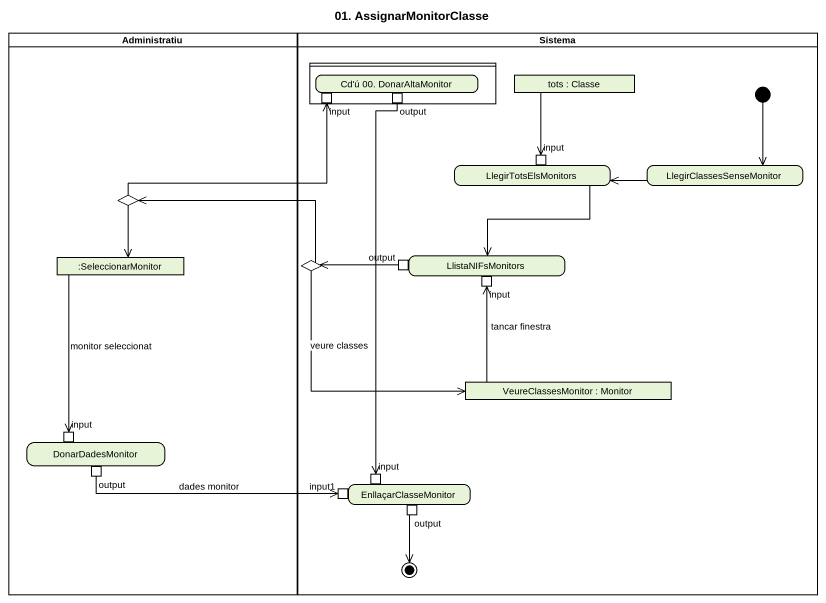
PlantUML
@startuml
title 01. AssignarMonitorClasse
hide empty description
state Administratiu <<partition>> {
  state choice1 <<choice>>
  state ":SeleccionarMonitor" as SeleccionarMonitor <<object>>
  state DonarDadesMonitor {
    state "input" as input_4 <<inputPin>>
    state "output" as output_3 <<outputPin>>
  }
}
state Sistema <<partition>> {
  state " " as lane1 <<partition>> {
    state "Cd'ú 00. DonarAltaMonitor" as Cd_ú_00_DonarAltaMonitor {
      state input <<inputPin>>
      state output <<outputPin>>
    }
  }
  state "tots : Classe" as tots <<object>>
  state LlegirTotsElsMonitors {
    state "input" as input_2 <<inputPin>>
  }
  state LlegirClassesSenseMonitor
  state LlistaNIFsMonitors {
    state "output" as output_2 <<outputPin>>
    state "input" as input_3 <<inputPin>>
  }
  state choice2 <<choice>>
  state "VeureClassesMonitor : Monitor" as VeureClassesMonitor <<object>>
  state EnllaçarClasseMonitor {
    state input1 <<inputPin>>
    state "input" as input_5 <<inputPin>>
    state "output" as output_4 <<outputPin>>
  }
  state final1 <<end>>
  [*] --> LlegirClassesSenseMonitor
}
output --> input_5
tots --> input_2
LlegirTotsElsMonitors --> LlistaNIFsMonitors
LlegirClassesSenseMonitor -left-> LlegirTotsElsMonitors
choice1 -right-> input
choice1 --> SeleccionarMonitor
SeleccionarMonitor --> input_4 : monitor seleccionat
output_2 -left-> choice2
choice2 -left-> choice1
choice2 -right-> VeureClassesMonitor : veure classes
VeureClassesMonitor -up-> input_3 : tancar finestra
output_3 -right-> input1 : dades monitor
output_4 --> final1
@enduml
